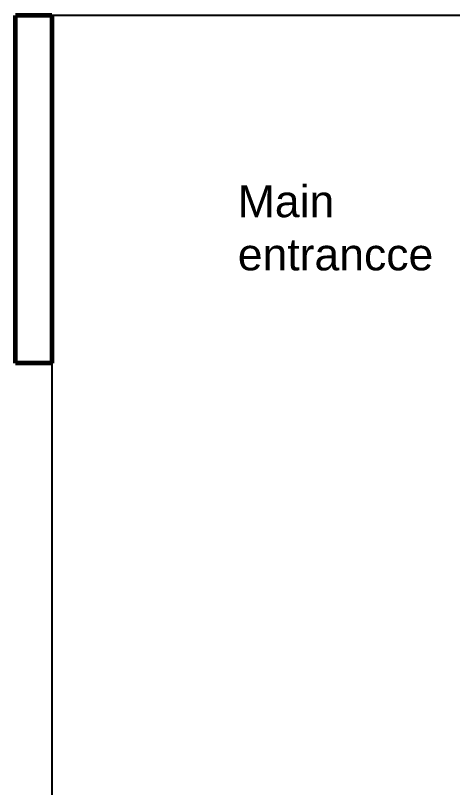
# Model space of a CAD drawing. Header units: metres. Extents: x 244.4 to 340.3, y -4.1 to 64.3.
# Drawn here: x 248.788 to 251.305, y 33.92 to 38.362 of the extents above; entities that cross this region are included whole.
import ezdxf

# ---------------------------------------------------------------- set-up
doc = ezdxf.new("R2010")
doc.units = ezdxf.units.M
doc.layers.add('A-WALL', color=6, linetype='Continuous', lineweight=60)
doc.layers.add('Edges', color=7, linetype='Continuous')
doc.styles.get("Standard").update_dxf_attribs({"font": 'arial.ttf'})

msp = doc.modelspace()

# ---------------------------------------------------------------- linework, layer by layer
at = {"layer": 'A-WALL'}
for p, q in [((248.7877, 36.3623), (248.7877, 38.3623)), ((248.9977, 38.3623), (248.7877, 38.3623)), ((248.9977, 38.3623), (248.9977, 36.3623)), ((248.9977, 36.3623), (248.7877, 36.3623))]:
    msp.add_line(p, q, dxfattribs=at)
at = {"layer": 'Edges'}
for p, q in [((251.4277, 38.3623), (248.9977, 38.3623)), ((248.9977, 36.3623), (248.9977, 31.3523))]:
    msp.add_line(p, q, dxfattribs=at)

# ---------------------------------------------------------------- texts
at = {"layer": 'Edges', "insert": (250.0683, 37.3851), "char_height": 0.183522, "width": 1.561448, "attachment_point": 1}
msp.add_mtext('Main entrancce', dxfattribs=at)

doc.saveas('drawing.dxf')
